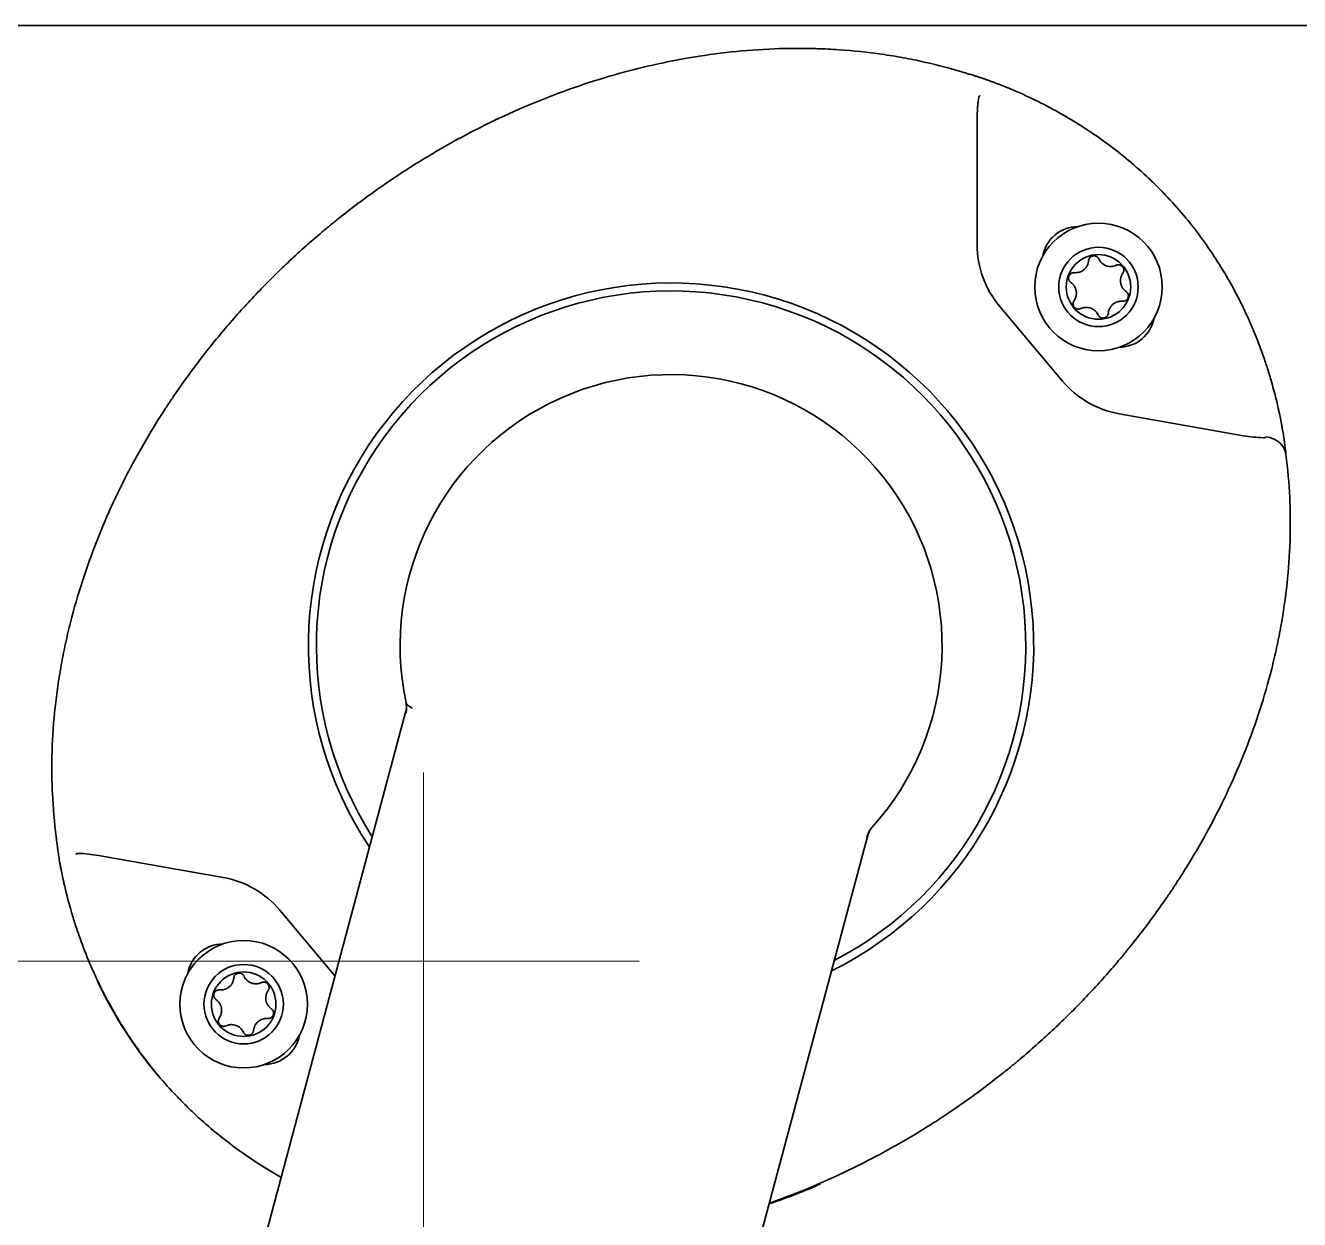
# Model space of a CAD drawing. Extents: x -760 to 4209, y 5795 to 10697.
# Drawn here: x -28.4 to 51.6, y 8028.9 to 8103.8 of the extents above; entities that cross this region are included whole.
import ezdxf

# ---------------------------------------------------------------- set-up
doc = ezdxf.new("R2010")
doc.units = 0
doc.header["$LTSCALE"] = 5
doc.layers.get('0').update_dxf_attribs({"linetype": 'CONTINUOUS', "lineweight": 0})
doc.layers.add('ORTHO$15', color=7, linetype='CONTINUOUS', true_color=0xffffff)

msp = doc.modelspace()

# ---------------------------------------------------------------- linework, layer by layer
at = {"color": 6}
msp.add_line((-3.394, 8056.946), (-3.394, 7956.946), dxfattribs=at)
at = {"color": 4}
msp.add_line((-89.865, 8045.102), (10.135, 8045.102), dxfattribs=at)
at = {"layer": 'ORTHO$15', "color": 7, "linetype": 'Continuous', "lineweight": 35, "extrusion": (0, 1, 0)}
for p, q in [((99.894, 8103.802), (-701.824, 8103.802)), ((31.338, 8090.055), (31.338, 8097.981)), ((36.686, 8081.497), (32.741, 8086.199)), ((48.046, 8078.069), (40.24, 8079.445)), ((-4.538, 8060.632), (-15.812, 8018.556)), ((13.166, 8010.792), (24.458, 8052.935)), ((-23.775, 8051.735), (-15.97, 8050.359)), ((-12.416, 8048.307), (-8.948, 8044.174)), ((-20.039, 8037.905), (-20.025, 8037.916))]:
    msp.add_line(p, q, dxfattribs=at)
at = {"layer": 'ORTHO$15', "color": 7, "linetype": 'Continuous', "lineweight": 35}
for centre, radius in [((38.947, 8087.4), 4), ((38.947, 8087.4), 2.49), ((-14.676, 8042.404), 4), ((-14.676, 8042.404), 2.49)]:
    msp.add_circle(centre, radius, dxfattribs=at)
at = {"layer": 'ORTHO$15', "color": 7, "linetype": 'Continuous', "lineweight": 35, "extrusion": (0, 0, -1)}
for centre in [(-38.947, 8087.4), (14.676, 8042.404)]:
    msp.add_circle(centre, 2.025, dxfattribs=at)
at = {"layer": 'ORTHO$15', "color": 7, "linetype": 'Continuous', "lineweight": 35}
for centre, radius, start, end in [((37.661, 8088.932), 2.25, 90.43094, 169.56906), ((12.135, 8064.902), 22.75, 296.25375, 213.74625), ((12.135, 8064.902), 22.25, 75, 212.61563), ((12.135, 8064.902), 22.25, 297.38437, 75), ((40.232, 8085.867), 2.25, 270.43094, 349.56906), ((12.135, 8064.902), 17, 317.90498, 192.09505), ((-15.962, 8043.937), 2.25, 90.43094, 169.56906), ((-13.391, 8040.872), 2.25, 270.43094, 349.56906)]:
    msp.add_arc(centre, radius, start, end, dxfattribs=at)
at = {"layer": 'ORTHO$15', "color": 7, "linetype": 'Continuous', "lineweight": 35, "extrusion": (0, 0, -1)}
for centre, major_axis, start_param, end_param in [((37.338, 8090.055), (5.639, 2.052), 2.792582, 3.490603), ((41.283, 8085.354), (3, 5.197), 2.792582, 3.490603), ((-17.012, 8044.45), (3, 5.197), 5.934175, 6.632196)]:
    msp.add_ellipse(centre, major_axis=major_axis, ratio=0.999914, start_param=start_param, end_param=end_param, dxfattribs=at)
at = {"layer": 'ORTHO$15', "color": 7, "linetype": 'Continuous', "lineweight": 35}
for centre, major_axis, ratio, start_param, end_param in [((49.222, 8076.699), (1.493, 0.145), 0.873809, 0.035848, 1.332032), ((25.863, 8052.5), (1.113, -1.006), 0.991231, 3.141593, 3.61807)]:
    msp.add_ellipse(centre, major_axis=major_axis, ratio=ratio, start_param=start_param, end_param=end_param, dxfattribs=at)
for points, knots in [([(30.641, 8100.808), (29.772, 8101.079), (28.898, 8101.312), (27.577, 8101.608), (27.136, 8101.698), (26.25, 8101.86), (25.806, 8101.933), (24.468, 8102.125), (23.572, 8102.219), (22.218, 8102.311), (21.766, 8102.333), (21.199, 8102.351), (21.085, 8102.354), (20.858, 8102.359), (20.518, 8102.365), (20.178, 8102.367), (19.046, 8102.362), (18.145, 8102.326), (16.349, 8102.194), (15.454, 8102.098), (13.672, 8101.848), (12.784, 8101.696), (11.458, 8101.425), (11.016, 8101.327), (10.355, 8101.171), (10.135, 8101.118), (9.806, 8101.034), (9.696, 8101.006), (9.476, 8100.949), (8.49, 8100.689), (7.517, 8100.396), (5.807, 8099.828), (4.963, 8099.52), (3.293, 8098.856), (2.468, 8098.501), (0.837, 8097.745), (0.031, 8097.345), (-1.164, 8096.71), (-1.56, 8096.493), (-2.151, 8096.158), (-2.347, 8096.045), (-2.738, 8095.817), (-2.933, 8095.701), (-3.904, 8095.117), (-4.667, 8094.63), (-6.166, 8093.617), (-6.902, 8093.091), (-7.985, 8092.273), (-8.343, 8091.995), (-8.786, 8091.642), (-8.874, 8091.571), (-9.05, 8091.428), (-9.138, 8091.357), (-9.401, 8091.141), (-9.575, 8090.997), (-10.441, 8090.268), (-11.115, 8089.669), (-12.428, 8088.44), (-13.707, 8087.179), (-14.916, 8085.855), (-16.091, 8084.5), (-16.661, 8083.806), (-17.764, 8082.387), (-18.298, 8081.661), (-18.943, 8080.733), (-19.134, 8080.453), (-19.323, 8080.17), (-19.448, 8079.981), (-19.511, 8079.887), (-19.821, 8079.412), (-20.063, 8079.03), (-20.771, 8077.876), (-21.218, 8077.097), (-22.066, 8075.52), (-22.466, 8074.721), (-23.217, 8073.103), (-23.568, 8072.284), (-24.221, 8070.626), (-24.523, 8069.787), (-25.073, 8068.087), (-25.322, 8067.226), (-25.653, 8065.918), (-25.757, 8065.479), (-25.901, 8064.815), (-25.947, 8064.594), (-26.013, 8064.26), (-26.035, 8064.148), (-26.078, 8063.925), (-26.098, 8063.813), (-26.28, 8062.807), (-26.409, 8061.911), (-26.601, 8060.117), (-26.664, 8059.22), (-26.707, 8057.871), (-26.713, 8057.421), (-26.707, 8056.521), (-26.695, 8056.071), (-26.633, 8054.719), (-26.555, 8053.816), (-26.439, 8052.913)], [0, 0, 0, 0, 0.03125, 0.03125, 0.046875, 0.046875, 0.0625, 0.0625, 0.09375, 0.09375, 0.109375, 0.109375, 0.113281, 0.113281, 0.117188, 0.125, 0.125, 0.15625, 0.15625, 0.1875, 0.1875, 0.21875, 0.21875, 0.234375, 0.234375, 0.242188, 0.242188, 0.246094, 0.246094, 0.25, 0.28125, 0.28125, 0.3125, 0.3125, 0.34375, 0.34375, 0.375, 0.375, 0.390625, 0.390625, 0.398438, 0.398438, 0.40625, 0.40625, 0.4375, 0.4375, 0.46875, 0.46875, 0.484375, 0.484375, 0.488281, 0.488281, 0.492188, 0.492188, 0.5, 0.5, 0.53125, 0.53125, 0.5625, 0.59375, 0.59375, 0.625, 0.625, 0.65625, 0.65625, 0.664063, 0.667969, 0.667969, 0.671875, 0.671875, 0.6875, 0.6875, 0.71875, 0.71875, 0.75, 0.75, 0.78125, 0.78125, 0.8125, 0.8125, 0.84375, 0.84375, 0.859375, 0.859375, 0.867188, 0.867188, 0.871094, 0.871094, 0.875, 0.875, 0.90625, 0.90625, 0.9375, 0.9375, 0.953125, 0.953125, 0.96875, 0.96875, 1, 1, 1, 1]), ([(30.641, 8100.808), (30.677, 8100.798), (30.714, 8100.787), (30.794, 8100.764), (30.836, 8100.752), (30.967, 8100.713), (31.061, 8100.684), (31.189, 8100.644), (31.215, 8100.636), (31.268, 8100.619), (31.295, 8100.611), (31.376, 8100.585), (31.432, 8100.566), (31.602, 8100.51), (31.719, 8100.471), (31.902, 8100.407), (31.964, 8100.386), (32.058, 8100.352), (32.09, 8100.341), (32.154, 8100.318), (32.186, 8100.306), (32.348, 8100.247), (32.479, 8100.199), (32.743, 8100.098), (32.877, 8100.046), (33.078, 8099.965), (33.146, 8099.937), (33.282, 8099.882), (33.35, 8099.854), (33.417, 8099.825)], [0, 0, 0, 0, 0.0625, 0.0625, 0.125, 0.125, 0.25, 0.25, 0.28125, 0.28125, 0.3125, 0.3125, 0.375, 0.375, 0.5, 0.5, 0.5625, 0.5625, 0.59375, 0.59375, 0.625, 0.625, 0.75, 0.75, 0.875, 0.875, 0.9375, 0.9375, 1, 1, 1, 1]), ([(33.417, 8099.825), (32.875, 8100.052), (32.328, 8100.26), (31.491, 8100.55), (31.173, 8100.651), (30.915, 8100.728)], [0, 0, 0, 0, 0.582157, 0.582157, 1, 1, 1, 1]), ([(33.417, 8099.825), (33.941, 8099.605), (34.457, 8099.372), (35.475, 8098.875), (35.977, 8098.613), (36.717, 8098.198), (37.085, 8097.985), (37.448, 8097.763), (37.69, 8097.614), (37.81, 8097.538), (38.407, 8097.156), (39.343, 8096.518), (40.236, 8095.827), (41.109, 8095.11), (41.535, 8094.738), (42.053, 8094.256), (42.157, 8094.159), (42.361, 8093.963), (42.463, 8093.864), (42.766, 8093.565), (42.965, 8093.362), (43.552, 8092.746), (43.93, 8092.323), (44.295, 8091.888)], [0, 0, 0, 0, 0.125, 0.125, 0.25, 0.25, 0.3125, 0.34375, 0.34375, 0.375, 0.375, 0.5, 0.625, 0.625, 0.75, 0.75, 0.78125, 0.78125, 0.8125, 0.8125, 0.875, 0.875, 1, 1, 1, 1]), ([(31.338, 8097.981), (31.339, 8098.192), (31.346, 8098.402), (31.368, 8098.715), (31.378, 8098.819), (31.4, 8099.027), (31.413, 8099.13), (31.429, 8099.233)], [0, 0, 0, 0, 0.5, 0.5, 0.75, 0.75, 1, 1, 1, 1]), ([(31.429, 8099.233), (31.432, 8099.254), (31.436, 8099.275), (31.443, 8099.304), (31.446, 8099.313), (31.452, 8099.33), (31.455, 8099.339), (31.462, 8099.353), (31.466, 8099.36), (31.472, 8099.368), (31.475, 8099.371), (31.479, 8099.375), (31.481, 8099.376), (31.489, 8099.381), (31.494, 8099.382), (31.502, 8099.382), (31.505, 8099.381), (31.51, 8099.379), (31.513, 8099.378), (31.515, 8099.377)], [0, 0, 0, 0, 0.25, 0.25, 0.375, 0.375, 0.5, 0.5, 0.625, 0.625, 0.6875, 0.6875, 0.75, 0.75, 0.875, 0.875, 0.9375, 0.9375, 1, 1, 1, 1]), ([(44.295, 8091.888), (44.661, 8091.452), (45.011, 8091.006), (45.682, 8090.097), (46.323, 8089.169), (47.198, 8087.723), (47.724, 8086.723), (48.097, 8085.96), (48.218, 8085.703), (48.393, 8085.315), (48.451, 8085.185), (48.564, 8084.924), (48.842, 8084.271), (49.096, 8083.608), (49.377, 8082.804), (49.467, 8082.535), (49.639, 8081.994), (49.722, 8081.721), (49.957, 8080.902), (50.098, 8080.351), (50.223, 8079.797)], [0, 0, 0, 0, 0.125, 0.125, 0.25, 0.375, 0.5, 0.5, 0.5625, 0.5625, 0.59375, 0.59375, 0.625, 0.75, 0.75, 0.8125, 0.8125, 0.875, 0.875, 1, 1, 1, 1]), ([(38.327, 8089.043), (38.329, 8089.061), (38.335, 8089.097), (38.346, 8089.131), (38.357, 8089.156), (38.361, 8089.164), (38.37, 8089.18), (38.375, 8089.188), (38.389, 8089.211), (38.401, 8089.226), (38.419, 8089.246), (38.426, 8089.253), (38.439, 8089.265), (38.446, 8089.271), (38.468, 8089.288), (38.483, 8089.299), (38.507, 8089.312), (38.516, 8089.316), (38.533, 8089.324), (38.541, 8089.327), (38.567, 8089.337), (38.585, 8089.341), (38.613, 8089.346), (38.622, 8089.347), (38.64, 8089.349), (38.65, 8089.35), (38.677, 8089.35), (38.696, 8089.349), (38.723, 8089.344), (38.732, 8089.342), (38.75, 8089.338), (38.759, 8089.336), (38.785, 8089.327), (38.802, 8089.32), (38.827, 8089.307), (38.835, 8089.302), (38.85, 8089.292), (38.858, 8089.287), (38.88, 8089.271), (38.893, 8089.259), (38.912, 8089.239), (38.918, 8089.232), (38.93, 8089.218), (38.935, 8089.211), (38.95, 8089.188), (38.959, 8089.172), (38.967, 8089.156)], [0, 0, 0, 0, 0.0625, 0.125, 0.125, 0.15625, 0.15625, 0.1875, 0.1875, 0.25, 0.25, 0.28125, 0.28125, 0.3125, 0.3125, 0.375, 0.375, 0.40625, 0.40625, 0.4375, 0.4375, 0.5, 0.5, 0.53125, 0.53125, 0.5625, 0.5625, 0.625, 0.625, 0.65625, 0.65625, 0.6875, 0.6875, 0.75, 0.75, 0.78125, 0.78125, 0.8125, 0.8125, 0.875, 0.875, 0.90625, 0.90625, 0.9375, 0.9375, 1, 1, 1, 1]), ([(38.967, 8089.156), (38.99, 8089.107), (39.017, 8089.062), (39.064, 8088.998), (39.081, 8088.977), (39.107, 8088.947), (39.117, 8088.937), (39.136, 8088.918), (39.145, 8088.908), (39.195, 8088.863), (39.238, 8088.83), (39.295, 8088.795), (39.307, 8088.788), (39.331, 8088.775), (39.343, 8088.769), (39.38, 8088.751), (39.405, 8088.741), (39.482, 8088.713), (39.534, 8088.699), (39.602, 8088.689), (39.615, 8088.687), (39.642, 8088.684), (39.683, 8088.681), (39.75, 8088.681), (39.803, 8088.686), (39.843, 8088.692), (39.857, 8088.694), (39.883, 8088.699), (39.896, 8088.702), (39.961, 8088.718), (40.011, 8088.735), (40.06, 8088.758)], [0, 0, 0, 0, 0.125, 0.125, 0.1875, 0.1875, 0.21875, 0.21875, 0.25, 0.25, 0.375, 0.375, 0.40625, 0.40625, 0.4375, 0.4375, 0.5, 0.5, 0.625, 0.625, 0.65625, 0.65625, 0.6875, 0.75, 0.8125, 0.8125, 0.84375, 0.84375, 0.875, 0.875, 1, 1, 1, 1]), ([(37.214, 8087.684), (37.199, 8087.695), (37.171, 8087.718), (37.147, 8087.745), (37.131, 8087.767), (37.126, 8087.775), (37.116, 8087.79), (37.112, 8087.798), (37.099, 8087.823), (37.092, 8087.839), (37.084, 8087.866), (37.081, 8087.875), (37.077, 8087.893), (37.076, 8087.902), (37.071, 8087.929), (37.07, 8087.947), (37.071, 8087.975), (37.071, 8087.984), (37.073, 8088.003), (37.074, 8088.012), (37.08, 8088.039), (37.084, 8088.057), (37.094, 8088.083), (37.097, 8088.092), (37.105, 8088.109), (37.109, 8088.117), (37.123, 8088.141), (37.133, 8088.157), (37.151, 8088.178), (37.157, 8088.185), (37.17, 8088.199), (37.176, 8088.205), (37.19, 8088.218), (37.198, 8088.223), (37.212, 8088.235), (37.22, 8088.24), (37.243, 8088.254), (37.259, 8088.263), (37.284, 8088.274), (37.293, 8088.277), (37.31, 8088.283), (37.319, 8088.285), (37.346, 8088.291), (37.364, 8088.294), (37.391, 8088.296), (37.4, 8088.297), (37.418, 8088.297), (37.427, 8088.296), (37.436, 8088.295)], [0, 0, 0, 0, 0.0625, 0.125, 0.125, 0.15625, 0.15625, 0.1875, 0.1875, 0.25, 0.25, 0.28125, 0.28125, 0.3125, 0.3125, 0.375, 0.375, 0.40625, 0.40625, 0.4375, 0.4375, 0.5, 0.5, 0.53125, 0.53125, 0.5625, 0.5625, 0.625, 0.625, 0.65625, 0.65625, 0.6875, 0.6875, 0.71875, 0.71875, 0.75, 0.75, 0.8125, 0.8125, 0.84375, 0.84375, 0.875, 0.875, 0.9375, 0.9375, 0.96875, 0.96875, 1, 1, 1, 1]), ([(37.436, 8088.295), (37.489, 8088.291), (37.542, 8088.291), (37.621, 8088.3), (37.648, 8088.304), (37.687, 8088.312), (37.7, 8088.315), (37.726, 8088.322), (37.739, 8088.326), (37.804, 8088.346), (37.853, 8088.367), (37.912, 8088.399), (37.924, 8088.406), (37.947, 8088.42), (37.959, 8088.428), (37.993, 8088.451), (38.015, 8088.467), (38.078, 8088.52), (38.116, 8088.559), (38.166, 8088.622), (38.182, 8088.644), (38.204, 8088.678), (38.212, 8088.69), (38.225, 8088.713), (38.232, 8088.725), (38.263, 8088.785), (38.282, 8088.834), (38.305, 8088.911), (38.311, 8088.938), (38.321, 8088.99), (38.325, 8089.017), (38.327, 8089.043)], [0, 0, 0, 0, 0.125, 0.125, 0.1875, 0.1875, 0.21875, 0.21875, 0.25, 0.25, 0.375, 0.375, 0.40625, 0.40625, 0.4375, 0.4375, 0.5, 0.5, 0.625, 0.625, 0.6875, 0.6875, 0.71875, 0.71875, 0.75, 0.75, 0.875, 0.875, 0.9375, 0.9375, 1, 1, 1, 1]), ([(40.06, 8088.758), (40.076, 8088.766), (40.11, 8088.778), (40.146, 8088.785), (40.173, 8088.788), (40.182, 8088.789), (40.2, 8088.789), (40.21, 8088.789), (40.237, 8088.788), (40.255, 8088.786), (40.282, 8088.78), (40.291, 8088.777), (40.309, 8088.772), (40.317, 8088.769), (40.343, 8088.759), (40.359, 8088.751), (40.383, 8088.736), (40.391, 8088.731), (40.406, 8088.72), (40.413, 8088.715), (40.434, 8088.697), (40.447, 8088.684), (40.465, 8088.662), (40.471, 8088.655), (40.482, 8088.64), (40.487, 8088.632), (40.501, 8088.608), (40.509, 8088.592), (40.519, 8088.566), (40.522, 8088.557), (40.527, 8088.539), (40.53, 8088.53), (40.535, 8088.503), (40.537, 8088.485), (40.539, 8088.457), (40.539, 8088.448), (40.538, 8088.43), (40.537, 8088.42), (40.534, 8088.393), (40.53, 8088.376), (40.522, 8088.349), (40.519, 8088.341), (40.513, 8088.324), (40.509, 8088.315), (40.498, 8088.291), (40.488, 8088.275), (40.478, 8088.26)], [0, 0, 0, 0, 0.0625, 0.125, 0.125, 0.15625, 0.15625, 0.1875, 0.1875, 0.25, 0.25, 0.28125, 0.28125, 0.3125, 0.3125, 0.375, 0.375, 0.40625, 0.40625, 0.4375, 0.4375, 0.5, 0.5, 0.53125, 0.53125, 0.5625, 0.5625, 0.625, 0.625, 0.65625, 0.65625, 0.6875, 0.6875, 0.75, 0.75, 0.78125, 0.78125, 0.8125, 0.8125, 0.875, 0.875, 0.90625, 0.90625, 0.9375, 0.9375, 1, 1, 1, 1]), ([(37.416, 8086.539), (37.446, 8086.583), (37.472, 8086.629), (37.504, 8086.702), (37.514, 8086.727), (37.527, 8086.765), (37.531, 8086.778), (37.538, 8086.804), (37.541, 8086.817), (37.556, 8086.883), (37.562, 8086.936), (37.564, 8087.004), (37.564, 8087.017), (37.563, 8087.045), (37.563, 8087.058), (37.56, 8087.099), (37.556, 8087.126), (37.542, 8087.206), (37.528, 8087.259), (37.503, 8087.322), (37.497, 8087.335), (37.486, 8087.36), (37.469, 8087.396), (37.435, 8087.455), (37.404, 8087.499), (37.379, 8087.53), (37.371, 8087.541), (37.353, 8087.561), (37.344, 8087.571), (37.298, 8087.619), (37.257, 8087.654), (37.214, 8087.684)], [0, 0, 0, 0, 0.125, 0.125, 0.1875, 0.1875, 0.21875, 0.21875, 0.25, 0.25, 0.375, 0.375, 0.40625, 0.40625, 0.4375, 0.4375, 0.5, 0.5, 0.625, 0.625, 0.65625, 0.65625, 0.6875, 0.75, 0.8125, 0.8125, 0.84375, 0.84375, 0.875, 0.875, 1, 1, 1, 1]), ([(40.478, 8088.26), (40.447, 8088.216), (40.421, 8088.17), (40.389, 8088.097), (40.38, 8088.072), (40.367, 8088.034), (40.363, 8088.021), (40.356, 8087.995), (40.353, 8087.982), (40.338, 8087.916), (40.331, 8087.863), (40.33, 8087.795), (40.33, 8087.782), (40.33, 8087.755), (40.331, 8087.741), (40.334, 8087.7), (40.337, 8087.673), (40.351, 8087.593), (40.366, 8087.541), (40.391, 8087.477), (40.396, 8087.464), (40.407, 8087.44), (40.425, 8087.403), (40.458, 8087.345), (40.489, 8087.301), (40.514, 8087.269), (40.523, 8087.259), (40.54, 8087.238), (40.549, 8087.228), (40.596, 8087.18), (40.636, 8087.146), (40.679, 8087.115)], [0, 0, 0, 0, 0.125, 0.125, 0.1875, 0.1875, 0.21875, 0.21875, 0.25, 0.25, 0.375, 0.375, 0.40625, 0.40625, 0.4375, 0.4375, 0.5, 0.5, 0.625, 0.625, 0.65625, 0.65625, 0.6875, 0.75, 0.8125, 0.8125, 0.84375, 0.84375, 0.875, 0.875, 1, 1, 1, 1]), ([(40.679, 8087.115), (40.694, 8087.105), (40.722, 8087.081), (40.746, 8087.054), (40.762, 8087.032), (40.768, 8087.025), (40.777, 8087.009), (40.782, 8087.001), (40.794, 8086.977), (40.801, 8086.96), (40.81, 8086.934), (40.812, 8086.925), (40.816, 8086.907), (40.818, 8086.898), (40.822, 8086.87), (40.823, 8086.852), (40.823, 8086.824), (40.822, 8086.815), (40.82, 8086.796), (40.819, 8086.787), (40.814, 8086.76), (40.809, 8086.742), (40.8, 8086.716), (40.796, 8086.707), (40.788, 8086.69), (40.784, 8086.682), (40.77, 8086.658), (40.76, 8086.643), (40.743, 8086.621), (40.737, 8086.614), (40.724, 8086.6), (40.717, 8086.594), (40.703, 8086.581), (40.696, 8086.576), (40.681, 8086.565), (40.674, 8086.559), (40.65, 8086.545), (40.634, 8086.536), (40.609, 8086.525), (40.6, 8086.522), (40.583, 8086.517), (40.574, 8086.514), (40.548, 8086.508), (40.53, 8086.505), (40.503, 8086.503), (40.493, 8086.502), (40.475, 8086.503), (40.466, 8086.503), (40.457, 8086.504)], [0, 0, 0, 0, 0.0625, 0.125, 0.125, 0.15625, 0.15625, 0.1875, 0.1875, 0.25, 0.25, 0.28125, 0.28125, 0.3125, 0.3125, 0.375, 0.375, 0.40625, 0.40625, 0.4375, 0.4375, 0.5, 0.5, 0.53125, 0.53125, 0.5625, 0.5625, 0.625, 0.625, 0.65625, 0.65625, 0.6875, 0.6875, 0.71875, 0.71875, 0.75, 0.75, 0.8125, 0.8125, 0.84375, 0.84375, 0.875, 0.875, 0.9375, 0.9375, 0.96875, 0.96875, 1, 1, 1, 1]), ([(37.834, 8086.041), (37.817, 8086.033), (37.783, 8086.021), (37.748, 8086.014), (37.72, 8086.011), (37.711, 8086.01), (37.693, 8086.01), (37.684, 8086.01), (37.657, 8086.011), (37.639, 8086.013), (37.612, 8086.019), (37.603, 8086.022), (37.585, 8086.027), (37.576, 8086.03), (37.551, 8086.04), (37.534, 8086.048), (37.51, 8086.063), (37.502, 8086.068), (37.487, 8086.079), (37.48, 8086.084), (37.459, 8086.102), (37.446, 8086.116), (37.428, 8086.137), (37.422, 8086.144), (37.412, 8086.16), (37.407, 8086.167), (37.392, 8086.191), (37.384, 8086.208), (37.374, 8086.234), (37.371, 8086.243), (37.366, 8086.26), (37.364, 8086.269), (37.358, 8086.296), (37.356, 8086.315), (37.355, 8086.342), (37.355, 8086.351), (37.356, 8086.37), (37.356, 8086.379), (37.36, 8086.406), (37.364, 8086.424), (37.371, 8086.45), (37.374, 8086.459), (37.381, 8086.476), (37.384, 8086.484), (37.396, 8086.509), (37.405, 8086.524), (37.416, 8086.539)], [0, 0, 0, 0, 0.0625, 0.125, 0.125, 0.15625, 0.15625, 0.1875, 0.1875, 0.25, 0.25, 0.28125, 0.28125, 0.3125, 0.3125, 0.375, 0.375, 0.40625, 0.40625, 0.4375, 0.4375, 0.5, 0.5, 0.53125, 0.53125, 0.5625, 0.5625, 0.625, 0.625, 0.65625, 0.65625, 0.6875, 0.6875, 0.75, 0.75, 0.78125, 0.78125, 0.8125, 0.8125, 0.875, 0.875, 0.90625, 0.90625, 0.9375, 0.9375, 1, 1, 1, 1]), ([(38.926, 8085.643), (38.904, 8085.692), (38.877, 8085.737), (38.83, 8085.802), (38.813, 8085.822), (38.786, 8085.852), (38.777, 8085.862), (38.758, 8085.882), (38.748, 8085.891), (38.699, 8085.937), (38.656, 8085.969), (38.598, 8086.004), (38.586, 8086.011), (38.562, 8086.024), (38.55, 8086.03), (38.513, 8086.048), (38.488, 8086.059), (38.412, 8086.087), (38.359, 8086.1), (38.292, 8086.11), (38.278, 8086.112), (38.251, 8086.115), (38.21, 8086.118), (38.143, 8086.118), (38.09, 8086.113), (38.05, 8086.107), (38.036, 8086.105), (38.01, 8086.1), (37.997, 8086.097), (37.932, 8086.081), (37.882, 8086.064), (37.834, 8086.041)], [0, 0, 0, 0, 0.125, 0.125, 0.1875, 0.1875, 0.21875, 0.21875, 0.25, 0.25, 0.375, 0.375, 0.40625, 0.40625, 0.4375, 0.4375, 0.5, 0.5, 0.625, 0.625, 0.65625, 0.65625, 0.6875, 0.75, 0.8125, 0.8125, 0.84375, 0.84375, 0.875, 0.875, 1, 1, 1, 1]), ([(40.457, 8086.504), (40.404, 8086.508), (40.351, 8086.508), (40.272, 8086.499), (40.246, 8086.495), (40.193, 8086.484), (40.167, 8086.477), (40.09, 8086.453), (40.04, 8086.432), (39.981, 8086.4), (39.969, 8086.393), (39.946, 8086.379), (39.934, 8086.372), (39.9, 8086.348), (39.879, 8086.332), (39.816, 8086.279), (39.778, 8086.24), (39.727, 8086.177), (39.711, 8086.155), (39.689, 8086.121), (39.682, 8086.109), (39.668, 8086.086), (39.662, 8086.074), (39.631, 8086.014), (39.611, 8085.965), (39.589, 8085.888), (39.582, 8085.862), (39.573, 8085.809), (39.569, 8085.783), (39.567, 8085.756)], [0, 0, 0, 0, 0.125, 0.125, 0.1875, 0.1875, 0.25, 0.25, 0.375, 0.375, 0.40625, 0.40625, 0.4375, 0.4375, 0.5, 0.5, 0.625, 0.625, 0.6875, 0.6875, 0.71875, 0.71875, 0.75, 0.75, 0.875, 0.875, 0.9375, 0.9375, 1, 1, 1, 1]), ([(39.567, 8085.756), (39.565, 8085.738), (39.559, 8085.703), (39.547, 8085.668), (39.536, 8085.643), (39.532, 8085.635), (39.524, 8085.619), (39.519, 8085.611), (39.504, 8085.588), (39.493, 8085.574), (39.468, 8085.546), (39.455, 8085.534), (39.426, 8085.511), (39.41, 8085.5), (39.386, 8085.487), (39.378, 8085.483), (39.361, 8085.475), (39.352, 8085.472), (39.326, 8085.462), (39.308, 8085.458), (39.281, 8085.453), (39.272, 8085.452), (39.253, 8085.45), (39.244, 8085.45), (39.216, 8085.449), (39.197, 8085.451), (39.17, 8085.455), (39.161, 8085.457), (39.143, 8085.461), (39.134, 8085.464), (39.108, 8085.472), (39.091, 8085.48), (39.067, 8085.492), (39.059, 8085.497), (39.043, 8085.507), (39.036, 8085.512), (39.014, 8085.529), (39, 8085.541), (38.981, 8085.56), (38.975, 8085.567), (38.964, 8085.581), (38.958, 8085.589), (38.943, 8085.611), (38.934, 8085.627), (38.926, 8085.643)], [0, 0, 0, 0, 0.0625, 0.125, 0.125, 0.15625, 0.15625, 0.1875, 0.1875, 0.25, 0.25, 0.3125, 0.3125, 0.375, 0.375, 0.40625, 0.40625, 0.4375, 0.4375, 0.5, 0.5, 0.53125, 0.53125, 0.5625, 0.5625, 0.625, 0.625, 0.65625, 0.65625, 0.6875, 0.6875, 0.75, 0.75, 0.78125, 0.78125, 0.8125, 0.8125, 0.875, 0.875, 0.90625, 0.90625, 0.9375, 0.9375, 1, 1, 1, 1]), ([(50.223, 8079.797), (50.24, 8079.725), (50.256, 8079.653), (50.287, 8079.51), (50.302, 8079.439), (50.346, 8079.226), (50.375, 8079.086), (50.415, 8078.877), (50.428, 8078.808), (50.447, 8078.704), (50.453, 8078.67), (50.466, 8078.601), (50.472, 8078.567), (50.501, 8078.398), (50.524, 8078.266), (50.564, 8078.012), (50.583, 8077.889), (50.605, 8077.741), (50.609, 8077.711), (50.617, 8077.653), (50.621, 8077.624), (50.633, 8077.539), (50.64, 8077.485), (50.66, 8077.326), (50.672, 8077.228), (50.693, 8077.048), (50.702, 8076.965), (50.709, 8076.891)], [0, 0, 0, 0, 0.0625, 0.0625, 0.125, 0.125, 0.25, 0.25, 0.3125, 0.3125, 0.34375, 0.34375, 0.375, 0.375, 0.5, 0.5, 0.625, 0.625, 0.65625, 0.65625, 0.6875, 0.6875, 0.75, 0.75, 0.875, 0.875, 1, 1, 1, 1]), ([(49.295, 8077.941), (49.087, 8077.946), (48.878, 8077.96), (48.462, 8078.004), (48.254, 8078.033), (48.046, 8078.069)], [0, 0, 0, 0, 0.5, 0.5, 1, 1, 1, 1]), ([(49.451, 8078.001), (49.453, 8077.995), (49.454, 8077.99), (49.453, 8077.982), (49.453, 8077.979), (49.45, 8077.975), (49.449, 8077.972), (49.444, 8077.966), (49.439, 8077.962), (49.427, 8077.956), (49.419, 8077.953), (49.404, 8077.948), (49.395, 8077.947), (49.377, 8077.944), (49.367, 8077.943), (49.337, 8077.941), (49.316, 8077.941), (49.295, 8077.941)], [0, 0, 0, 0, 0.125, 0.125, 0.1875, 0.1875, 0.25, 0.25, 0.375, 0.375, 0.5, 0.5, 0.625, 0.625, 0.75, 0.75, 1, 1, 1, 1]), ([(18.371, 8029.953), (18.966, 8030.162), (19.557, 8030.383), (20.977, 8030.947), (21.802, 8031.303), (23.434, 8032.059), (24.24, 8032.459), (25.435, 8033.094), (25.831, 8033.311), (26.421, 8033.646), (26.617, 8033.759), (27.009, 8033.987), (27.204, 8034.103), (28.175, 8034.687), (28.938, 8035.174), (30.436, 8036.187), (31.172, 8036.713), (32.256, 8037.531), (32.613, 8037.809), (33.056, 8038.162), (33.144, 8038.233), (33.321, 8038.376), (33.409, 8038.447), (33.672, 8038.663), (33.846, 8038.807), (34.711, 8039.536), (35.385, 8040.135), (36.699, 8041.364), (37.977, 8042.625), (39.187, 8043.949), (40.361, 8045.304), (40.931, 8045.998), (42.035, 8047.417), (42.569, 8048.143), (43.213, 8049.071), (43.405, 8049.351), (43.593, 8049.634), (43.719, 8049.823), (43.781, 8049.917), (44.091, 8050.392), (44.333, 8050.774), (45.041, 8051.928), (45.489, 8052.707), (46.336, 8054.284), (46.736, 8055.083), (47.488, 8056.701), (47.839, 8057.52), (48.492, 8059.178), (48.793, 8060.017), (49.343, 8061.717), (49.592, 8062.578), (49.924, 8063.886), (50.027, 8064.325), (50.171, 8064.989), (50.217, 8065.21), (50.284, 8065.544), (50.306, 8065.656), (50.348, 8065.879), (50.369, 8065.991), (50.55, 8066.997), (50.679, 8067.893), (50.871, 8069.687), (50.934, 8070.584), (50.977, 8071.933), (50.983, 8072.383), (50.977, 8073.283), (50.965, 8073.733), (50.903, 8075.085), (50.826, 8075.988), (50.709, 8076.891)], [0, 0, 0, 0, 0.030901, 0.030901, 0.074951, 0.074951, 0.119001, 0.119001, 0.141026, 0.141026, 0.152038, 0.152038, 0.163051, 0.163051, 0.207101, 0.207101, 0.251151, 0.251151, 0.273176, 0.273176, 0.278682, 0.278682, 0.284188, 0.284188, 0.295201, 0.295201, 0.339251, 0.339251, 0.383301, 0.427351, 0.427351, 0.471401, 0.471401, 0.515451, 0.515451, 0.526463, 0.531969, 0.531969, 0.537475, 0.537475, 0.5595, 0.5595, 0.60355, 0.60355, 0.6476, 0.6476, 0.69165, 0.69165, 0.7357, 0.7357, 0.77975, 0.77975, 0.801775, 0.801775, 0.812788, 0.812788, 0.818294, 0.818294, 0.8238, 0.8238, 0.86785, 0.86785, 0.9119, 0.9119, 0.933925, 0.933925, 0.95595, 0.95595, 1, 1, 1, 1]), ([(-4.495, 8061.34), (-4.497, 8061.352), (-4.499, 8061.359), (-4.496, 8061.348), (-4.49, 8061.316), (-4.481, 8061.256), (-4.467, 8061.128), (-4.464, 8060.905), (-4.51, 8060.727), (-4.545, 8060.631)], [0, 0, 0, 0, 0.209991, 0.360621, 0.461528, 0.516422, 0.585507, 0.780297, 1, 1, 1, 1]), ([(-4.089, 8060.984), (-4.12, 8060.998), (-4.186, 8061.03), (-4.257, 8061.072), (-4.308, 8061.107), (-4.341, 8061.132), (-4.37, 8061.156), (-4.394, 8061.179), (-4.415, 8061.202), (-4.432, 8061.223), (-4.446, 8061.243), (-4.458, 8061.262), (-4.467, 8061.28), (-4.474, 8061.297), (-4.48, 8061.313), (-4.484, 8061.327), (-4.486, 8061.336), (-4.487, 8061.34)], [0, 0, 0, 0, 0.133354, 0.293192, 0.368337, 0.440025, 0.508252, 0.573016, 0.634316, 0.692151, 0.746522, 0.797427, 0.844867, 0.888844, 0.929357, 0.966409, 1, 1, 1, 1]), ([(-4.508, 8060.638), (-4.51, 8060.647), (-4.511, 8060.656), (-4.514, 8060.671), (-4.515, 8060.677), (-4.517, 8060.693), (-4.519, 8060.699), (-4.519, 8060.702), (-4.519, 8060.703), (-4.519, 8060.703)], [0, 0, 0, 0, 0.218143, 0.218143, 0.436287, 0.436287, 0.872574, 0.872574, 1, 1, 1, 1]), ([(24.46, 8052.935), (24.479, 8053.013), (24.527, 8053.152), (24.619, 8053.324), (24.698, 8053.439), (24.746, 8053.5), (24.769, 8053.526), (24.774, 8053.532), (24.777, 8053.535), (24.779, 8053.538), (24.78, 8053.539), (24.781, 8053.54), (24.781, 8053.54)], [0, 0, 0, 0, 0.321384, 0.592482, 0.779252, 0.882744, 0.90556, 0.916688, 0.925703, 0.938617, 0.963956, 1, 1, 1, 1]), ([(24.791, 8053.551), (24.791, 8053.551), (24.791, 8053.551), (24.791, 8053.552), (24.791, 8053.551), (24.786, 8053.546), (24.773, 8053.531), (24.75, 8053.506)], [0, 0, 0, 0, 0.030256, 0.030256, 0.224205, 0.224205, 1, 1, 1, 1]), ([(-25.953, 8050.007), (-25.969, 8050.079), (-25.985, 8050.151), (-26.016, 8050.294), (-26.031, 8050.365), (-26.076, 8050.578), (-26.104, 8050.718), (-26.144, 8050.927), (-26.157, 8050.996), (-26.176, 8051.1), (-26.183, 8051.134), (-26.195, 8051.203), (-26.201, 8051.237), (-26.231, 8051.406), (-26.253, 8051.538), (-26.294, 8051.792), (-26.313, 8051.915), (-26.334, 8052.063), (-26.338, 8052.093), (-26.347, 8052.151), (-26.351, 8052.18), (-26.362, 8052.265), (-26.369, 8052.319), (-26.39, 8052.478), (-26.402, 8052.576), (-26.423, 8052.756), (-26.432, 8052.839), (-26.439, 8052.913)], [0, 0, 0, 0, 0.0625, 0.0625, 0.125, 0.125, 0.25, 0.25, 0.3125, 0.3125, 0.34375, 0.34375, 0.375, 0.375, 0.5, 0.5, 0.625, 0.625, 0.65625, 0.65625, 0.6875, 0.6875, 0.75, 0.75, 0.875, 0.875, 1, 1, 1, 1]), ([(24.459, 8052.938), (24.459, 8052.938), (24.458, 8052.938), (24.455, 8052.933), (24.441, 8052.917), (24.417, 8052.888)], [0, 0, 0, 0, 0.129495, 0.129495, 1, 1, 1, 1]), ([(-25.181, 8051.803), (-25.183, 8051.809), (-25.184, 8051.814), (-25.183, 8051.822), (-25.182, 8051.825), (-25.18, 8051.829), (-25.179, 8051.832), (-25.173, 8051.838), (-25.168, 8051.842), (-25.156, 8051.848), (-25.149, 8051.851), (-25.133, 8051.856), (-25.124, 8051.857), (-25.106, 8051.86), (-25.097, 8051.861), (-25.067, 8051.863), (-25.046, 8051.863), (-25.025, 8051.863)], [0, 0, 0, 0, 0.125, 0.125, 0.1875, 0.1875, 0.25, 0.25, 0.375, 0.375, 0.5, 0.5, 0.625, 0.625, 0.75, 0.75, 1, 1, 1, 1]), ([(-25.025, 8051.863), (-24.816, 8051.858), (-24.608, 8051.844), (-24.192, 8051.8), (-23.984, 8051.771), (-23.775, 8051.735)], [0, 0, 0, 0, 0.5, 0.5, 1, 1, 1, 1]), ([(-20.025, 8037.916), (-20.39, 8038.352), (-20.741, 8038.798), (-21.412, 8039.707), (-22.053, 8040.635), (-22.928, 8042.081), (-23.454, 8043.081), (-23.826, 8043.844), (-23.947, 8044.101), (-24.123, 8044.489), (-24.18, 8044.619), (-24.294, 8044.88), (-24.572, 8045.533), (-24.825, 8046.196), (-25.107, 8047), (-25.197, 8047.269), (-25.369, 8047.81), (-25.451, 8048.083), (-25.686, 8048.902), (-25.827, 8049.453), (-25.953, 8050.007)], [0, 0, 0, 0, 0.125, 0.125, 0.25, 0.375, 0.5, 0.5, 0.5625, 0.5625, 0.59375, 0.59375, 0.625, 0.75, 0.75, 0.8125, 0.8125, 0.875, 0.875, 1, 1, 1, 1]), ([(-15.296, 8044.048), (-15.295, 8044.066), (-15.288, 8044.102), (-15.277, 8044.136), (-15.266, 8044.161), (-15.262, 8044.169), (-15.253, 8044.185), (-15.248, 8044.193), (-15.234, 8044.216), (-15.223, 8044.23), (-15.204, 8044.251), (-15.197, 8044.258), (-15.184, 8044.27), (-15.177, 8044.276), (-15.155, 8044.293), (-15.14, 8044.303), (-15.116, 8044.317), (-15.107, 8044.321), (-15.09, 8044.329), (-15.082, 8044.332), (-15.056, 8044.341), (-15.038, 8044.346), (-15.011, 8044.351), (-15.001, 8044.352), (-14.983, 8044.354), (-14.973, 8044.354), (-14.946, 8044.355), (-14.927, 8044.353), (-14.9, 8044.349), (-14.891, 8044.347), (-14.873, 8044.343), (-14.864, 8044.34), (-14.838, 8044.332), (-14.821, 8044.325), (-14.796, 8044.312), (-14.788, 8044.307), (-14.773, 8044.297), (-14.765, 8044.292), (-14.743, 8044.276), (-14.73, 8044.264), (-14.711, 8044.244), (-14.705, 8044.237), (-14.693, 8044.223), (-14.688, 8044.215), (-14.673, 8044.193), (-14.664, 8044.177), (-14.656, 8044.161)], [0, 0, 0, 0, 0.0625, 0.125, 0.125, 0.15625, 0.15625, 0.1875, 0.1875, 0.25, 0.25, 0.28125, 0.28125, 0.3125, 0.3125, 0.375, 0.375, 0.40625, 0.40625, 0.4375, 0.4375, 0.5, 0.5, 0.53125, 0.53125, 0.5625, 0.5625, 0.625, 0.625, 0.65625, 0.65625, 0.6875, 0.6875, 0.75, 0.75, 0.78125, 0.78125, 0.8125, 0.8125, 0.875, 0.875, 0.90625, 0.90625, 0.9375, 0.9375, 1, 1, 1, 1]), ([(-16.187, 8043.3), (-16.134, 8043.296), (-16.081, 8043.296), (-16.002, 8043.305), (-15.975, 8043.309), (-15.936, 8043.317), (-15.923, 8043.32), (-15.897, 8043.327), (-15.884, 8043.331), (-15.82, 8043.351), (-15.77, 8043.372), (-15.711, 8043.404), (-15.699, 8043.411), (-15.676, 8043.425), (-15.664, 8043.432), (-15.63, 8043.456), (-15.608, 8043.472), (-15.545, 8043.525), (-15.507, 8043.564), (-15.457, 8043.627), (-15.441, 8043.649), (-15.419, 8043.683), (-15.411, 8043.695), (-15.398, 8043.718), (-15.391, 8043.73), (-15.36, 8043.79), (-15.341, 8043.839), (-15.318, 8043.916), (-15.312, 8043.942), (-15.302, 8043.995), (-15.299, 8044.021), (-15.296, 8044.048)], [0, 0, 0, 0, 0.125, 0.125, 0.1875, 0.1875, 0.21875, 0.21875, 0.25, 0.25, 0.375, 0.375, 0.40625, 0.40625, 0.4375, 0.4375, 0.5, 0.5, 0.625, 0.625, 0.6875, 0.6875, 0.71875, 0.71875, 0.75, 0.75, 0.875, 0.875, 0.9375, 0.9375, 1, 1, 1, 1]), ([(-14.656, 8044.161), (-14.633, 8044.112), (-14.606, 8044.067), (-14.559, 8044.002), (-14.543, 8043.982), (-14.516, 8043.952), (-14.507, 8043.942), (-14.488, 8043.922), (-14.478, 8043.913), (-14.428, 8043.868), (-14.386, 8043.835), (-14.328, 8043.8), (-14.316, 8043.793), (-14.292, 8043.78), (-14.28, 8043.774), (-14.243, 8043.756), (-14.218, 8043.745), (-14.141, 8043.718), (-14.089, 8043.704), (-14.021, 8043.694), (-14.008, 8043.692), (-13.981, 8043.689), (-13.94, 8043.686), (-13.873, 8043.686), (-13.82, 8043.691), (-13.78, 8043.696), (-13.766, 8043.699), (-13.74, 8043.704), (-13.727, 8043.707), (-13.662, 8043.723), (-13.612, 8043.74), (-13.564, 8043.763)], [0, 0, 0, 0, 0.125, 0.125, 0.1875, 0.1875, 0.21875, 0.21875, 0.25, 0.25, 0.375, 0.375, 0.40625, 0.40625, 0.4375, 0.4375, 0.5, 0.5, 0.625, 0.625, 0.65625, 0.65625, 0.6875, 0.75, 0.8125, 0.8125, 0.84375, 0.84375, 0.875, 0.875, 1, 1, 1, 1]), ([(-13.563, 8043.763), (-13.547, 8043.771), (-13.513, 8043.783), (-13.477, 8043.79), (-13.45, 8043.793), (-13.441, 8043.794), (-13.423, 8043.794), (-13.414, 8043.794), (-13.386, 8043.793), (-13.368, 8043.791), (-13.341, 8043.785), (-13.332, 8043.782), (-13.315, 8043.777), (-13.306, 8043.774), (-13.28, 8043.764), (-13.264, 8043.756), (-13.24, 8043.741), (-13.232, 8043.736), (-13.217, 8043.725), (-13.21, 8043.72), (-13.189, 8043.702), (-13.176, 8043.689), (-13.158, 8043.667), (-13.152, 8043.66), (-13.141, 8043.645), (-13.136, 8043.637), (-13.122, 8043.613), (-13.114, 8043.596), (-13.104, 8043.57), (-13.101, 8043.562), (-13.096, 8043.544), (-13.094, 8043.535), (-13.088, 8043.508), (-13.086, 8043.49), (-13.085, 8043.462), (-13.085, 8043.453), (-13.085, 8043.434), (-13.086, 8043.425), (-13.089, 8043.398), (-13.093, 8043.38), (-13.101, 8043.354), (-13.104, 8043.345), (-13.11, 8043.328), (-13.114, 8043.32), (-13.126, 8043.296), (-13.135, 8043.28), (-13.145, 8043.265)], [0, 0, 0, 0, 0.0625, 0.125, 0.125, 0.15625, 0.15625, 0.1875, 0.1875, 0.25, 0.25, 0.28125, 0.28125, 0.3125, 0.3125, 0.375, 0.375, 0.40625, 0.40625, 0.4375, 0.4375, 0.5, 0.5, 0.53125, 0.53125, 0.5625, 0.5625, 0.625, 0.625, 0.65625, 0.65625, 0.6875, 0.6875, 0.75, 0.75, 0.78125, 0.78125, 0.8125, 0.8125, 0.875, 0.875, 0.90625, 0.90625, 0.9375, 0.9375, 1, 1, 1, 1]), ([(-16.409, 8042.689), (-16.424, 8042.7), (-16.452, 8042.723), (-16.476, 8042.75), (-16.492, 8042.772), (-16.497, 8042.78), (-16.507, 8042.795), (-16.511, 8042.803), (-16.524, 8042.827), (-16.531, 8042.844), (-16.539, 8042.871), (-16.542, 8042.88), (-16.546, 8042.897), (-16.548, 8042.907), (-16.552, 8042.934), (-16.553, 8042.952), (-16.552, 8042.98), (-16.552, 8042.989), (-16.55, 8043.008), (-16.549, 8043.017), (-16.544, 8043.044), (-16.539, 8043.062), (-16.529, 8043.088), (-16.526, 8043.097), (-16.518, 8043.114), (-16.514, 8043.122), (-16.5, 8043.146), (-16.49, 8043.161), (-16.472, 8043.183), (-16.466, 8043.19), (-16.453, 8043.204), (-16.447, 8043.21), (-16.433, 8043.222), (-16.426, 8043.228), (-16.411, 8043.239), (-16.403, 8043.245), (-16.38, 8043.259), (-16.364, 8043.268), (-16.339, 8043.278), (-16.33, 8043.282), (-16.313, 8043.287), (-16.304, 8043.29), (-16.277, 8043.296), (-16.26, 8043.299), (-16.232, 8043.301), (-16.223, 8043.301), (-16.205, 8043.301), (-16.196, 8043.301), (-16.187, 8043.3)], [0, 0, 0, 0, 0.0625, 0.125, 0.125, 0.15625, 0.15625, 0.1875, 0.1875, 0.25, 0.25, 0.28125, 0.28125, 0.3125, 0.3125, 0.375, 0.375, 0.40625, 0.40625, 0.4375, 0.4375, 0.5, 0.5, 0.53125, 0.53125, 0.5625, 0.5625, 0.625, 0.625, 0.65625, 0.65625, 0.6875, 0.6875, 0.71875, 0.71875, 0.75, 0.75, 0.8125, 0.8125, 0.84375, 0.84375, 0.875, 0.875, 0.9375, 0.9375, 0.96875, 0.96875, 1, 1, 1, 1]), ([(-13.145, 8043.265), (-13.176, 8043.221), (-13.202, 8043.175), (-13.234, 8043.102), (-13.244, 8043.077), (-13.256, 8043.039), (-13.26, 8043.026), (-13.267, 8043), (-13.271, 8042.987), (-13.285, 8042.921), (-13.292, 8042.868), (-13.294, 8042.8), (-13.294, 8042.787), (-13.293, 8042.759), (-13.292, 8042.746), (-13.289, 8042.705), (-13.286, 8042.678), (-13.272, 8042.598), (-13.257, 8042.546), (-13.232, 8042.482), (-13.227, 8042.469), (-13.216, 8042.444), (-13.198, 8042.408), (-13.165, 8042.349), (-13.134, 8042.306), (-13.109, 8042.274), (-13.1, 8042.264), (-13.083, 8042.243), (-13.074, 8042.233), (-13.028, 8042.185), (-12.987, 8042.151), (-12.944, 8042.12)], [0, 0, 0, 0, 0.125, 0.125, 0.1875, 0.1875, 0.21875, 0.21875, 0.25, 0.25, 0.375, 0.375, 0.40625, 0.40625, 0.4375, 0.4375, 0.5, 0.5, 0.625, 0.625, 0.65625, 0.65625, 0.6875, 0.75, 0.8125, 0.8125, 0.84375, 0.84375, 0.875, 0.875, 1, 1, 1, 1]), ([(-16.207, 8041.544), (-16.177, 8041.588), (-16.151, 8041.634), (-16.119, 8041.707), (-16.109, 8041.732), (-16.097, 8041.77), (-16.093, 8041.783), (-16.085, 8041.809), (-16.082, 8041.822), (-16.067, 8041.888), (-16.061, 8041.941), (-16.059, 8042.009), (-16.059, 8042.022), (-16.06, 8042.05), (-16.06, 8042.063), (-16.064, 8042.104), (-16.067, 8042.131), (-16.081, 8042.211), (-16.096, 8042.264), (-16.12, 8042.327), (-16.126, 8042.34), (-16.137, 8042.365), (-16.154, 8042.401), (-16.188, 8042.46), (-16.219, 8042.503), (-16.244, 8042.535), (-16.252, 8042.546), (-16.27, 8042.566), (-16.279, 8042.576), (-16.325, 8042.624), (-16.366, 8042.659), (-16.409, 8042.689)], [0, 0, 0, 0, 0.125, 0.125, 0.1875, 0.1875, 0.21875, 0.21875, 0.25, 0.25, 0.375, 0.375, 0.40625, 0.40625, 0.4375, 0.4375, 0.5, 0.5, 0.625, 0.625, 0.65625, 0.65625, 0.6875, 0.75, 0.8125, 0.8125, 0.84375, 0.84375, 0.875, 0.875, 1, 1, 1, 1]), ([(-12.944, 8042.12), (-12.929, 8042.109), (-12.901, 8042.086), (-12.877, 8042.059), (-12.861, 8042.037), (-12.856, 8042.029), (-12.846, 8042.014), (-12.841, 8042.006), (-12.829, 8041.982), (-12.822, 8041.965), (-12.814, 8041.938), (-12.811, 8041.929), (-12.807, 8041.912), (-12.805, 8041.902), (-12.801, 8041.875), (-12.8, 8041.857), (-12.8, 8041.829), (-12.801, 8041.82), (-12.803, 8041.801), (-12.804, 8041.792), (-12.809, 8041.765), (-12.814, 8041.747), (-12.823, 8041.721), (-12.827, 8041.712), (-12.835, 8041.695), (-12.839, 8041.687), (-12.853, 8041.663), (-12.863, 8041.647), (-12.88, 8041.626), (-12.887, 8041.619), (-12.899, 8041.605), (-12.906, 8041.599), (-12.92, 8041.586), (-12.927, 8041.58), (-12.942, 8041.569), (-12.95, 8041.564), (-12.973, 8041.55), (-12.989, 8041.541), (-13.014, 8041.53), (-13.023, 8041.527), (-13.04, 8041.521), (-13.049, 8041.519), (-13.076, 8041.513), (-13.093, 8041.51), (-13.121, 8041.508), (-13.13, 8041.507), (-13.148, 8041.507), (-13.157, 8041.508), (-13.166, 8041.509)], [0, 0, 0, 0, 0.0625, 0.125, 0.125, 0.15625, 0.15625, 0.1875, 0.1875, 0.25, 0.25, 0.28125, 0.28125, 0.3125, 0.3125, 0.375, 0.375, 0.40625, 0.40625, 0.4375, 0.4375, 0.5, 0.5, 0.53125, 0.53125, 0.5625, 0.5625, 0.625, 0.625, 0.65625, 0.65625, 0.6875, 0.6875, 0.71875, 0.71875, 0.75, 0.75, 0.8125, 0.8125, 0.84375, 0.84375, 0.875, 0.875, 0.9375, 0.9375, 0.96875, 0.96875, 1, 1, 1, 1]), ([(-15.79, 8041.046), (-15.806, 8041.038), (-15.84, 8041.026), (-15.875, 8041.019), (-15.903, 8041.016), (-15.912, 8041.015), (-15.93, 8041.015), (-15.939, 8041.015), (-15.966, 8041.016), (-15.985, 8041.018), (-16.012, 8041.024), (-16.021, 8041.027), (-16.038, 8041.032), (-16.047, 8041.035), (-16.072, 8041.045), (-16.089, 8041.053), (-16.113, 8041.068), (-16.121, 8041.073), (-16.136, 8041.084), (-16.143, 8041.089), (-16.164, 8041.107), (-16.177, 8041.12), (-16.195, 8041.142), (-16.201, 8041.149), (-16.212, 8041.164), (-16.217, 8041.172), (-16.231, 8041.196), (-16.239, 8041.213), (-16.249, 8041.239), (-16.252, 8041.247), (-16.257, 8041.265), (-16.259, 8041.274), (-16.265, 8041.301), (-16.267, 8041.319), (-16.268, 8041.347), (-16.268, 8041.356), (-16.267, 8041.375), (-16.267, 8041.384), (-16.263, 8041.411), (-16.26, 8041.429), (-16.252, 8041.455), (-16.249, 8041.464), (-16.242, 8041.481), (-16.239, 8041.489), (-16.227, 8041.514), (-16.218, 8041.529), (-16.207, 8041.544)], [0, 0, 0, 0, 0.0625, 0.125, 0.125, 0.15625, 0.15625, 0.1875, 0.1875, 0.25, 0.25, 0.28125, 0.28125, 0.3125, 0.3125, 0.375, 0.375, 0.40625, 0.40625, 0.4375, 0.4375, 0.5, 0.5, 0.53125, 0.53125, 0.5625, 0.5625, 0.625, 0.625, 0.65625, 0.65625, 0.6875, 0.6875, 0.75, 0.75, 0.78125, 0.78125, 0.8125, 0.8125, 0.875, 0.875, 0.90625, 0.90625, 0.9375, 0.9375, 1, 1, 1, 1]), ([(-13.166, 8041.509), (-13.219, 8041.513), (-13.272, 8041.513), (-13.351, 8041.504), (-13.377, 8041.5), (-13.43, 8041.489), (-13.456, 8041.482), (-13.533, 8041.458), (-13.583, 8041.437), (-13.642, 8041.405), (-13.654, 8041.398), (-13.677, 8041.384), (-13.689, 8041.376), (-13.723, 8041.353), (-13.744, 8041.337), (-13.808, 8041.284), (-13.845, 8041.245), (-13.896, 8041.182), (-13.912, 8041.16), (-13.934, 8041.126), (-13.941, 8041.114), (-13.955, 8041.091), (-13.961, 8041.079), (-13.992, 8041.019), (-14.012, 8040.97), (-14.034, 8040.893), (-14.041, 8040.867), (-14.05, 8040.814), (-14.054, 8040.788), (-14.056, 8040.761)], [0, 0, 0, 0, 0.125, 0.125, 0.1875, 0.1875, 0.25, 0.25, 0.375, 0.375, 0.40625, 0.40625, 0.4375, 0.4375, 0.5, 0.5, 0.625, 0.625, 0.6875, 0.6875, 0.71875, 0.71875, 0.75, 0.75, 0.875, 0.875, 0.9375, 0.9375, 1, 1, 1, 1]), ([(-14.697, 8040.648), (-14.719, 8040.697), (-14.746, 8040.742), (-14.793, 8040.806), (-14.81, 8040.827), (-14.837, 8040.857), (-14.846, 8040.867), (-14.865, 8040.886), (-14.875, 8040.896), (-14.924, 8040.941), (-14.967, 8040.974), (-15.025, 8041.009), (-15.037, 8041.016), (-15.061, 8041.029), (-15.073, 8041.035), (-15.11, 8041.053), (-15.135, 8041.064), (-15.211, 8041.091), (-15.264, 8041.105), (-15.332, 8041.115), (-15.345, 8041.117), (-15.372, 8041.12), (-15.413, 8041.123), (-15.48, 8041.123), (-15.533, 8041.118), (-15.573, 8041.112), (-15.587, 8041.11), (-15.613, 8041.105), (-15.626, 8041.102), (-15.691, 8041.086), (-15.741, 8041.068), (-15.79, 8041.046)], [0, 0, 0, 0, 0.125, 0.125, 0.1875, 0.1875, 0.21875, 0.21875, 0.25, 0.25, 0.375, 0.375, 0.40625, 0.40625, 0.4375, 0.4375, 0.5, 0.5, 0.625, 0.625, 0.65625, 0.65625, 0.6875, 0.75, 0.8125, 0.8125, 0.84375, 0.84375, 0.875, 0.875, 1, 1, 1, 1]), ([(-14.056, 8040.761), (-14.058, 8040.743), (-14.064, 8040.708), (-14.076, 8040.673), (-14.087, 8040.648), (-14.091, 8040.64), (-14.099, 8040.624), (-14.104, 8040.616), (-14.119, 8040.593), (-14.13, 8040.579), (-14.155, 8040.551), (-14.168, 8040.538), (-14.197, 8040.515), (-14.213, 8040.505), (-14.237, 8040.492), (-14.245, 8040.488), (-14.262, 8040.48), (-14.271, 8040.477), (-14.297, 8040.467), (-14.315, 8040.463), (-14.342, 8040.458), (-14.351, 8040.457), (-14.37, 8040.455), (-14.379, 8040.454), (-14.407, 8040.454), (-14.426, 8040.456), (-14.453, 8040.46), (-14.462, 8040.462), (-14.48, 8040.466), (-14.489, 8040.468), (-14.515, 8040.477), (-14.532, 8040.484), (-14.556, 8040.497), (-14.564, 8040.502), (-14.58, 8040.512), (-14.588, 8040.517), (-14.609, 8040.533), (-14.623, 8040.546), (-14.642, 8040.565), (-14.648, 8040.572), (-14.659, 8040.586), (-14.665, 8040.593), (-14.68, 8040.616), (-14.689, 8040.632), (-14.697, 8040.648)], [0, 0, 0, 0, 0.0625, 0.125, 0.125, 0.15625, 0.15625, 0.1875, 0.1875, 0.25, 0.25, 0.3125, 0.3125, 0.375, 0.375, 0.40625, 0.40625, 0.4375, 0.4375, 0.5, 0.5, 0.53125, 0.53125, 0.5625, 0.5625, 0.625, 0.625, 0.65625, 0.65625, 0.6875, 0.6875, 0.75, 0.75, 0.78125, 0.78125, 0.8125, 0.8125, 0.875, 0.875, 0.90625, 0.90625, 0.9375, 0.9375, 1, 1, 1, 1]), ([(-12.351, 8031.553), (-12.547, 8031.664), (-12.864, 8031.849), (-13.178, 8032.041), (-13.419, 8032.19), (-13.539, 8032.266), (-14.137, 8032.648), (-15.072, 8033.286), (-15.966, 8033.977), (-16.838, 8034.694), (-17.264, 8035.066), (-17.783, 8035.548), (-17.886, 8035.645), (-18.091, 8035.841), (-18.193, 8035.94), (-18.496, 8036.239), (-18.695, 8036.442), (-19.281, 8037.058), (-19.66, 8037.481), (-20.025, 8037.916)], [0, 0, 0, 0, 0.06752, 0.109905, 0.109905, 0.152291, 0.152291, 0.321833, 0.491375, 0.491375, 0.660916, 0.660916, 0.703302, 0.703302, 0.745687, 0.745687, 0.830458, 0.830458, 1, 1, 1, 1]), ([(18.36, 8029.893), (18.914, 8030.087), (19.971, 8030.48), (21.019, 8030.913), (21.518, 8031.129)], [0, 0, 0, 0, 0.52161, 1, 1, 1, 1])]:
    msp.add_open_spline(points, degree=3, knots=knots, dxfattribs=at)
msp.add_rational_spline([(-4.487, 8061.34), (-4.437, 8061.107), (-4.444, 8060.868), (-4.508, 8060.638)], [1.01365501824, 0.99500738145, 0.995459006469, 1.0150098933], degree=3, dxfattribs=at)
for points, degree in [([(24.726, 8053.479), (24.724, 8053.477)], 1), ([(-23.838, 8043.83), (-22.819, 8041.691), (-21.545, 8039.701), (-20.039, 8037.905)], 3), ([(-14.521, 8032.918), (-13.823, 8032.436), (-13.104, 8031.983), (-12.365, 8031.563)], 3)]:
    msp.add_open_spline(points, degree=degree, dxfattribs=at)

doc.saveas('drawing.dxf')
